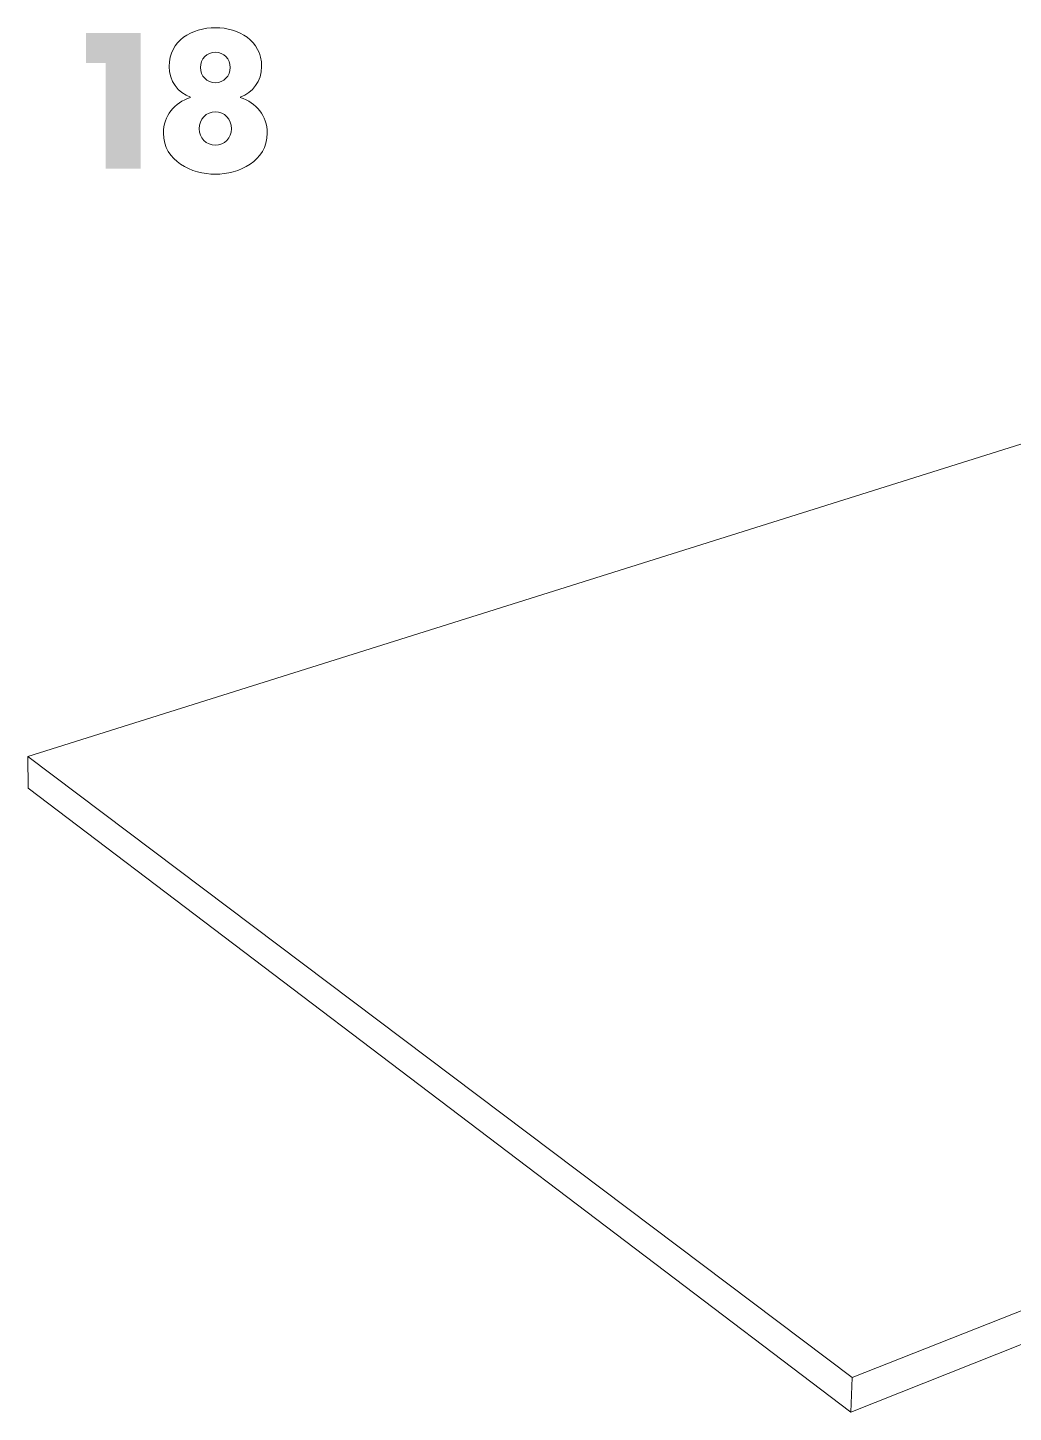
# Model space of a CAD drawing. Header units: metres. Extents: x -11.5 to 7.4, y -3.8 to 5.9.
# Drawn here: x 6.7142 to 6.9159, y 0.0961 to 0.3796 of the extents above; entities that cross this region are included whole.
import ezdxf

# ---------------------------------------------------------------- set-up
doc = ezdxf.new("R2010")
doc.units = ezdxf.units.M
doc.header["$MEASUREMENT"] = 0
doc.layers.add('PDF13_Geometry_Num_Penna__7_Num_Penna__7', color=7, linetype='Continuous', lineweight=18)

msp = doc.modelspace()

# ---------------------------------------------------------------- hatches: boundary and pattern name
at = {"layer": 'PDF13_Geometry_Num_Penna__7_Num_Penna__7', "linetype": 'Continuous', "lineweight": 18}
msp.add_hatch(color=7, dxfattribs=at).paths.add_polyline_path([(6.73011775996676, 0.3723889168962762), (6.73011775996676, 0.3507180664832941), (6.737341376771086, 0.3507180664832941), (6.737341376771086, 0.3785056495610304), (6.726136171180563, 0.3785056495610304), (6.726136171180563, 0.3723889168962762)])

# ---------------------------------------------------------------- linework, layer by layer
at = {"layer": 'PDF13_Geometry_Num_Penna__7_Num_Penna__7', "color": 7, "linetype": 'Continuous', "lineweight": 18, "flags": 128}
for points in [[(6.71418317383004, 0.2304094657109728), (6.927271270013893, 0.2974072830648522)], [(6.882968385890699, 0.103297397274984), (6.714182682427539, 0.230409711412225)], [(6.714264746645657, 0.2239442058204739), (6.714183665232547, 0.2304098342628516)], [(6.882664821994041, 0.09614650804120384), (6.714264869496281, 0.2239443286710996)], [(6.882664576292788, 0.09614626233995249), (7.107853459130144, 0.1856601424131714), (7.108620047035911, 0.1922953047193223)], [(7.108620047035911, 0.1922957961218268), (6.88296801733882, 0.1032978886774885)], [(6.882664821994041, 0.09614650804120384), (6.882968263040071, 0.1032976429762371)]]:
    msp.add_lwpolyline(points, dxfattribs=at)
at = {"layer": 'PDF13_Geometry_Num_Penna__7_Num_Penna__7', "color": 7, "linetype": 'Continuous', "lineweight": 18}
for points in [[(6.743126167044593, 0.3716894054322664), (6.743126167044593, 0.3769953239659207), (6.747844859586333, 0.3796120422981), (6.752599178809589, 0.3796120422981)], [(6.752599178809588, 0.3796120422981017), (6.757353498032844, 0.3796120422981017), (6.762069733562064, 0.3769953239659207), (6.762069733562064, 0.3716894054322655)], [(6.752599178809588, 0.3746009652666631), (6.750902611665579, 0.3746009652666631), (6.74954019822408, 0.3732004681311283), (6.74954019822408, 0.3714670457993421)], [(6.755655702382576, 0.3714670457993439), (6.755655702382576, 0.3732004681311301), (6.754294517447338, 0.3746009652666622), (6.752599178809586, 0.3746009652666622)], [(6.747511934390078, 0.3653871683223677), (6.744968926433453, 0.3662323806287233), (6.743126167044599, 0.3687397619038322), (6.743126167044599, 0.3716894054322655)], [(6.749540198224082, 0.3714670457993439), (6.749540198224082, 0.3697360804800764), (6.75090261166558, 0.3683343548382814), (6.752599178809589, 0.3683343548382814)], [(6.752599178809588, 0.3683343548382831), (6.754294517447339, 0.3683343548382831), (6.755655702382575, 0.3697360804800764), (6.755655702382575, 0.3714670457993456)], [(6.762069733562065, 0.3716894054322664), (6.762069733562065, 0.3687397619038331), (6.760226974173207, 0.3662323806287233), (6.757683966216579, 0.3653871683223651)], [(6.741983656223502, 0.3580161307669316), (6.741983656223502, 0.3616647943568729), (6.744194967490131, 0.3642078023134969), (6.74751193439007, 0.3653110009342946)], [(6.757683966216581, 0.3653110009342946), (6.761002161622785, 0.3642078023134987), (6.763212244383159, 0.3616647943568738), (6.763212244383159, 0.3580161307669334)], [(6.752599178809588, 0.3624018981124157), (6.75075641942073, 0.3624018981124157), (6.749282211909641, 0.3608527517195146), (6.749282211909641, 0.3589375104613612)], [(6.755914917203276, 0.3589375104613612), (6.755914917203276, 0.3608527517195155), (6.75444193819845, 0.3624018981124184), (6.752599178809591, 0.3624018981124184)], [(6.752599178809588, 0.3496119194474741), (6.747806775892296, 0.3496119194474741), (6.741983656223502, 0.3522667214736899), (6.741983656223502, 0.3580161307669298)], [(6.749282211909641, 0.3589375104613612), (6.749282211909641, 0.3570578958847257), (6.75075641942073, 0.3555480616921196), (6.752599178809588, 0.3555480616921196)], [(6.752599178809588, 0.3555480616921196), (6.754441938198448, 0.3555480616921196), (6.755914917203275, 0.3570578958847248), (6.755914917203275, 0.3589375104613621)], [(6.763212244383158, 0.3580161307669316), (6.763212244383158, 0.3522667214736899), (6.757389124714361, 0.3496119194474741), (6.752599178809584, 0.3496119194474741)]]:
    msp.add_open_spline(points, degree=3, dxfattribs=at)

doc.saveas('drawing.dxf')
